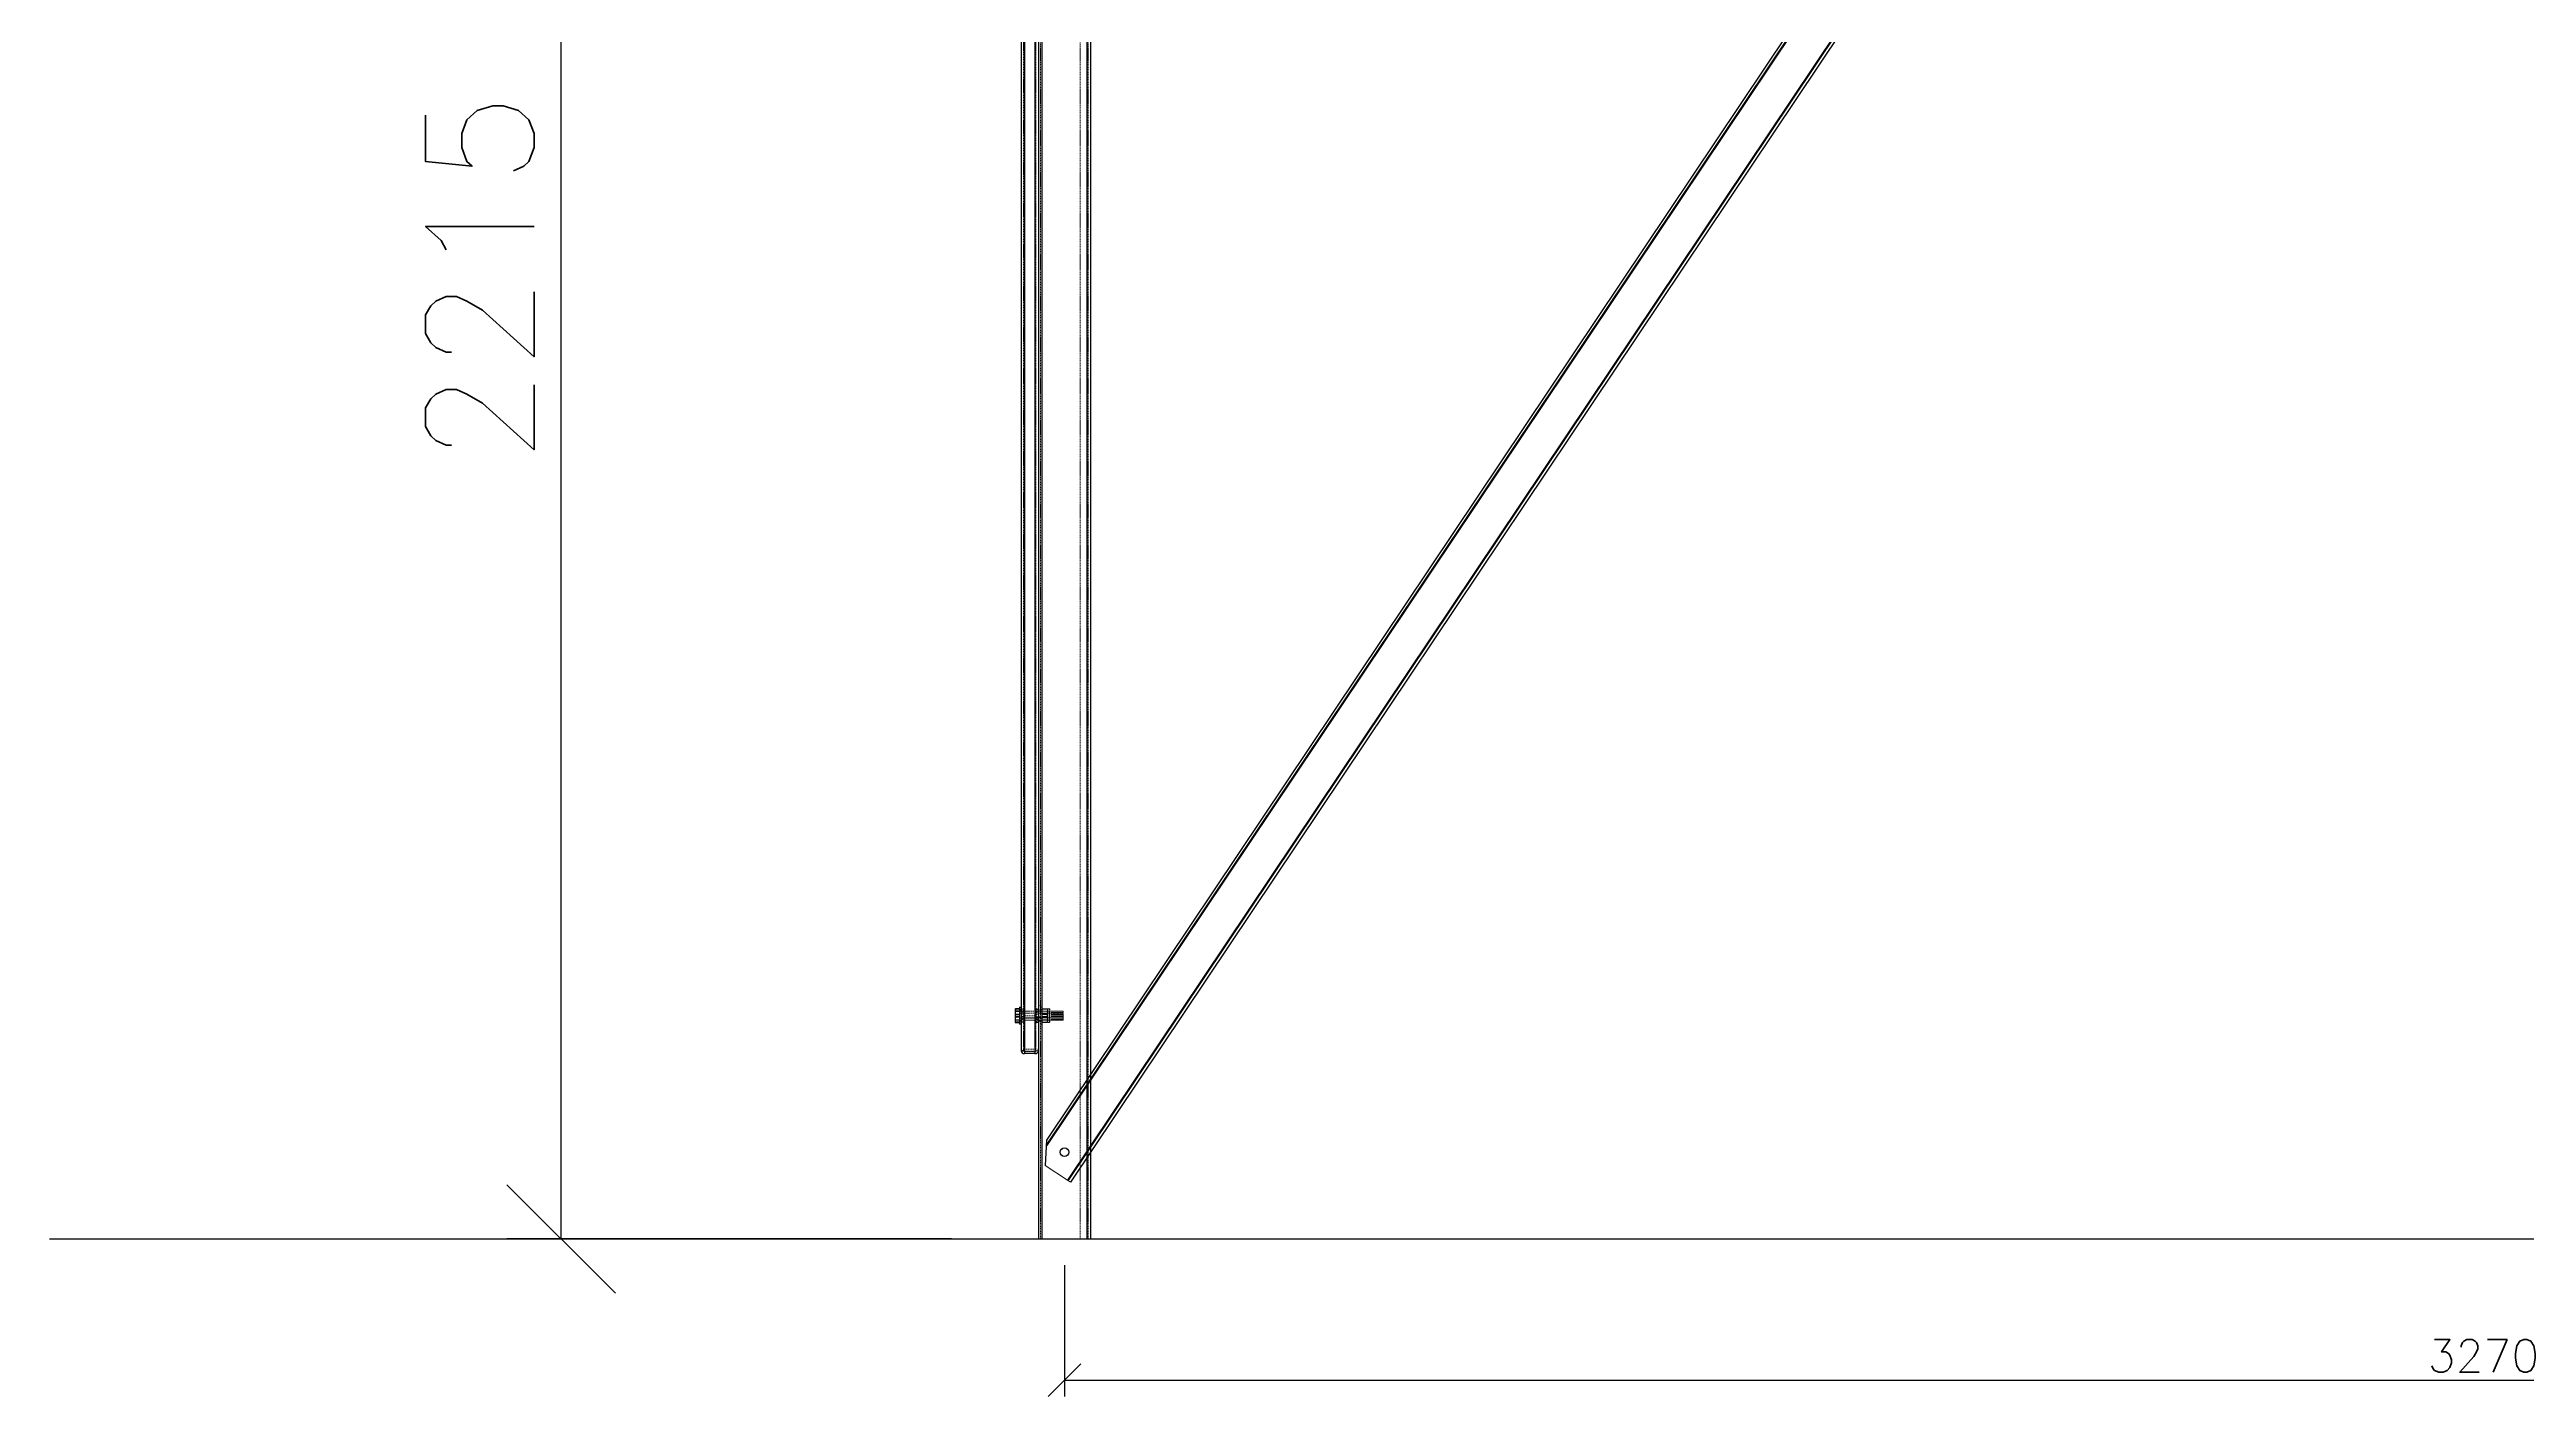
# Model space of a CAD drawing. Header units: millimetres. Extents: x -116399 to 112199, y -90759 to -31335.
# Drawn here: x -33842 to -30989, y -48711 to -47159 of the extents above; entities that cross this region are included whole.
import ezdxf

# ---------------------------------------------------------------- set-up
doc = ezdxf.new("R2010")
doc.units = ezdxf.units.MM
doc.linetypes.add('HIDDEN', pattern=[1.905, 1.27, -0.635])
doc.styles.add('Annotative', font='simplex.shx', dxfattribs={"height": 2.5})
doc.dimstyles.new('Annotative', dxfattribs={"dimscale": 0, "dimtxt": 2.5, "dimasz": 2.5, "dimexe": 1.25, "dimexo": 2, "dimtad": 1, "dimtxsty": 'Annotative', "dimblk": 'OBLIQUE', "dimcen": 2.5, "dimazin": 3, "dimtfac": 1, "dimtmove": 0, "dimatfit": 3, "dimfxl": 1})

# ---------------------------------------------------------------- blocks, each defined once
blk = doc.blocks.new('_Oblique')
at = {"color": 0, "linetype": 'ByBlock', "lineweight": -2}
blk.add_line((-0.5, -0.5), (0.5, 0.5), dxfattribs=at)
blk = doc.blocks.new('*D259')
at = {"color": 8, "lineweight": -2}
for p, q in [((-32803.1, -46314.6), (-33315.5, -46314.6)), ((-33253, -48529.6), (-33253, -46314.6)), ((-32803.1, -48529.6), (-33315.5, -48529.6))]:
    blk.add_line(p, q, dxfattribs=at)
at = {"layer": 'Defpoints', "color": 0}
for p in [(-33253, -46314.6), (-32703.1, -46314.6), (-32703.1, -48529.6)]:
    blk.add_point(p, dxfattribs=at)
at = {"color": 8, "lineweight": -2, "xscale": 125, "yscale": 125, "zscale": 125}
for p, rotation in [((-33253, -46314.6), 90), ((-33253, -48529.6), 270)]:
    blk.add_blockref('_Oblique', p, dxfattribs=dict(at, rotation=rotation))
at = {"insert": (-33346.7, -47422.1), "char_height": 125, "attachment_point": 5, "rotation": 90, "style": 'Annotative'}
blk.add_mtext('2215', dxfattribs=at)
blk = doc.blocks.new('*D281')
at = {"color": 8, "lineweight": -2}
for p, q in [((-32673.1, -48559.6), (-32673.1, -48711)), ((-29403.1, -48559.6), (-29403.1, -48711)), ((-32673.1, -48692.3), (-29403.1, -48692.3))]:
    blk.add_line(p, q, dxfattribs=at)
at = {"layer": 'Defpoints', "color": 0}
for p in [(-32673.1, -48529.6), (-29403.1, -48529.6), (-29403.1, -48692.3)]:
    blk.add_point(p, dxfattribs=at)
at = {"color": 8, "lineweight": -2, "xscale": 37.5, "yscale": 37.5, "zscale": 37.5, "rotation": 180}
blk.add_blockref('_Oblique', (-32673.1, -48692.3), dxfattribs=at)
at = {"color": 8, "lineweight": -2, "xscale": 37.5, "yscale": 37.5, "zscale": 37.5}
blk.add_blockref('_Oblique', (-29403.1, -48692.3), dxfattribs=at)
at = {"insert": (-31038.1, -48664.2), "char_height": 37.5, "attachment_point": 5, "style": 'Annotative'}
blk.add_mtext('3270', dxfattribs=at)
blk = doc.blocks.new('A$Cc9c01827')
at = {"lineweight": 25}
for p, q in [((-41.1, 21.4), (-1168.9, -1662.5)), ((-44.6, 23.2), (-1168.5, -1654.8)), ((-3.6, 1.9), (-1144.1, -1701)), ((0, 0), (-1140.8, -1703.2)), ((-1168.5, -1654.8), (-1169.8, -1683.8))]:
    blk.add_line(p, q, dxfattribs=at)
at = {"lineweight": 18}
for p, q in [((-41.1, 21.4), (-1168.9, -1662.5)), ((-41.1, 21.4), (-1168.9, -1662.5)), ((-41.1, 21.4), (-1168.9, -1662.5)), ((-42, 21.8), (-1168.8, -1660.6)), ((-3.6, 1.9), (-1144.1, -1701)), ((-3.6, 1.9), (-1144.1, -1701)), ((-3.6, 1.9), (-1144.1, -1701)), ((-2.7, 1.4), (-1143.3, -1701.6)), ((-1118.7, -1663.1), (-1144.1, -1701)), ((-1144.1, -1701), (-1169.8, -1683.8)), ((-1140.8, -1703.2), (-1144.1, -1701))]:
    blk.add_line(p, q, dxfattribs=at)
for p, q in [((0, 0), (-44.6, 23.2)), ((-40.2, -6.2), (-37.4, -2)), ((-31.9, -11.7), (-29.1, -7.6))]:
    blk.add_line(p, q)
blk.add_circle((-33.2, -4.7), 5)
at = {"linetype": 'Continuous', "lineweight": 25}
for centre in [(-1147.7, -1668.6), (-1147.6, -1668.5)]:
    blk.add_circle(centre, 5, dxfattribs=at)
at = {"lineweight": 25}
blk.add_circle((-1147.7, -1668.6), 5, dxfattribs=at)
for centre, start, end in [((-33.3, -4.8), 326.1865, 146.1865), ((-36.1, -8.9), 146.1865, 326.1865)]:
    blk.add_arc(centre, 5, start, end)

msp = doc.modelspace()

# ---------------------------------------------------------------- linework, layer by layer
at = {"color": 7, "linetype": 'HIDDEN', "lineweight": 18}
for p, q in [((-32700.605, -46314.576), (-32700.605, -48529.576)), ((-32699.105, -46314.576), (-32699.105, -48529.576)), ((-32699.105, -46314.576), (-32699.105, -48529.576)), ((-32699.105, -46314.576), (-32699.105, -48529.576)), ((-32655.105, -46314.576), (-32655.105, -48529.576)), ((-32647.105, -46314.576), (-32647.105, -48529.576)), ((-32647.105, -46314.576), (-32647.105, -48529.576)), ((-32647.105, -46314.576), (-32647.105, -48529.576)), ((-32647.105, -46314.576), (-32647.105, -48529.576)), ((-32647.105, -46314.576), (-32647.105, -48529.576)), ((-32647.105, -46314.576), (-32647.105, -48529.576)), ((-32647.105, -46314.576), (-32647.105, -48529.576)), ((-32645.605, -46314.576), (-32645.605, -48529.576)), ((-32719.105, -46423.646), (-32719.105, -48275.15)), ((-32719.105, -46423.661), (-32719.105, -48272.463)), ((-32719.105, -46426.109), (-32719.105, -48274.912)), ((-32707.105, -46423.646), (-32707.105, -48275.15)), ((-32707.105, -46423.661), (-32707.105, -48272.463)), ((-32707.105, -46426.109), (-32707.105, -48274.912)), ((-32720.105, -46461.164), (-32720.105, -48312.668)), ((-32719.105, -46461.98), (-32719.105, -48313.484)), ((-32719.105, -46461.98), (-32719.105, -48277.597)), ((-32719.105, -46462.023), (-32719.105, -48310.825)), ((-32719.105, -46464.471), (-32719.105, -48313.274)), ((-32707.105, -46461.98), (-32707.105, -48313.484)), ((-32707.105, -46461.98), (-32707.105, -48277.597)), ((-32707.105, -46462.023), (-32707.105, -48310.825)), ((-32707.105, -46464.471), (-32707.105, -48313.274)), ((-32706.105, -46461.164), (-32706.105, -48312.668)), ((-32729.505, -48264.418), (-32730.005, -48264.415)), ((-32730.005, -48267.093), (-32729.505, -48264.605)), ((-32729.505, -48267.058), (-32730.005, -48267.055)), ((-32730.005, -48269.733), (-32729.505, -48267.245)), ((-32730.005, -48268.234), (-32729.505, -48270.72)), ((-32729.505, -48270.735), (-32730.005, -48268.247)), ((-32729.505, -48273.375), (-32730.005, -48270.886)), ((-32729.505, -48271.093), (-32730.005, -48273.582)), ((-32730.005, -48273.594), (-32729.505, -48271.109)), ((-32730.005, -48276.234), (-32729.505, -48273.749)), ((-32730.005, -48274.735), (-32729.505, -48277.223)), ((-32729.505, -48277.231), (-32730.005, -48274.746)), ((-32729.505, -48279.871), (-32730.005, -48277.386)), ((-32729.505, -48277.411), (-32730.005, -48277.414)), ((-32730.005, -48277.415), (-32729.505, -48277.418)), ((-32729.505, -48264.418), (-32724.705, -48264.418)), ((-32724.705, -48264.605), (-32729.505, -48264.605)), ((-32729.505, -48267.058), (-32724.705, -48267.058)), ((-32724.705, -48267.245), (-32729.505, -48267.245)), ((-32729.505, -48271.093), (-32729.505, -48270.72)), ((-32724.705, -48270.72), (-32729.505, -48270.72)), ((-32729.505, -48270.735), (-32724.705, -48270.735)), ((-32729.505, -48271.093), (-32724.705, -48271.093)), ((-32724.705, -48271.109), (-32729.505, -48271.109)), ((-32729.505, -48273.375), (-32724.705, -48273.375)), ((-32724.705, -48273.749), (-32729.505, -48273.749)), ((-32724.705, -48277.223), (-32729.505, -48277.223)), ((-32729.505, -48277.411), (-32729.505, -48277.223)), ((-32729.505, -48277.231), (-32724.705, -48277.231)), ((-32729.505, -48277.411), (-32724.705, -48277.411)), ((-32724.705, -48277.418), (-32729.505, -48277.418)), ((-32729.505, -48279.871), (-32724.705, -48279.871)), ((-32724.705, -48266.714), (-32723.105, -48266.714)), ((-32724.705, -48266.914), (-32687.905, -48266.914)), ((-32724.705, -48269.354), (-32723.105, -48269.354)), ((-32724.705, -48269.554), (-32687.905, -48269.554)), ((-32687.905, -48274.914), (-32724.705, -48274.914)), ((-32723.105, -48275.114), (-32724.705, -48275.114)), ((-32687.905, -48277.554), (-32724.705, -48277.554)), ((-32723.105, -48277.754), (-32724.705, -48277.754)), ((-32723.105, -48279.414), (-32724.705, -48279.414)), ((-32723.105, -48264.47), (-32720.105, -48264.47)), ((-32720.105, -48265.389), (-32723.105, -48265.389)), ((-32723.105, -48267.107), (-32720.105, -48267.107)), ((-32723.105, -48268.029), (-32720.105, -48268.029)), ((-32723.105, -48268.278), (-32720.105, -48268.278)), ((-32723.105, -48270.922), (-32720.105, -48270.922)), ((-32723.105, -48273.551), (-32720.105, -48273.551)), ((-32720.105, -48276.185), (-32723.105, -48276.185)), ((-32723.105, -48276.44), (-32720.105, -48276.44)), ((-32720.105, -48277.359), (-32723.105, -48277.359)), ((-32723.105, -48279.078), (-32720.105, -48279.078)), ((-32720.105, -48280), (-32723.105, -48280)), ((-32707.105, -48272.463), (-32719.105, -48272.463)), ((-32707.105, -48274.912), (-32719.105, -48274.912)), ((-32719.105, -48275.15), (-32707.105, -48275.15)), ((-32719.105, -48277.597), (-32707.105, -48277.597)), ((-32706.105, -48264.47), (-32703.105, -48264.47)), ((-32703.105, -48265.389), (-32706.105, -48265.389)), ((-32706.105, -48267.107), (-32703.105, -48267.107)), ((-32706.105, -48268.029), (-32703.105, -48268.029)), ((-32706.105, -48268.278), (-32703.105, -48268.278)), ((-32706.105, -48270.922), (-32703.105, -48270.922)), ((-32706.105, -48273.551), (-32703.105, -48273.551)), ((-32703.105, -48276.185), (-32706.105, -48276.185)), ((-32706.105, -48276.44), (-32703.105, -48276.44)), ((-32703.105, -48277.359), (-32706.105, -48277.359)), ((-32706.105, -48279.078), (-32703.105, -48279.078)), ((-32703.105, -48280), (-32706.105, -48280)), ((-32703.105, -48260.576), (-32700.605, -48260.576)), ((-32703.105, -48265.576), (-32700.605, -48265.576)), ((-32703.105, -48265.576), (-32700.605, -48265.576)), ((-32700.605, -48273.576), (-32703.105, -48273.576)), ((-32703.105, -48273.576), (-32700.605, -48273.576)), ((-32700.605, -48278.576), (-32703.105, -48278.576)), ((-32700.605, -48262.414), (-32699.005, -48262.414)), ((-32700.605, -48265.054), (-32699.005, -48265.054)), ((-32700.605, -48266.714), (-32699.005, -48266.714)), ((-32700.605, -48269.354), (-32699.005, -48269.354)), ((-32699.005, -48275.114), (-32700.605, -48275.114)), ((-32699.005, -48277.754), (-32700.605, -48277.754)), ((-32699.005, -48279.414), (-32700.605, -48279.414)), ((-32699.005, -48282.054), (-32700.605, -48282.054)), ((-32699.005, -48262.414), (-32699.005, -48265.054)), ((-32699.005, -48264.425), (-32698.999, -48264.414)), ((-32699.005, -48265.054), (-32699.005, -48282.054)), ((-32699.005, -48266.914), (-32690.105, -48266.914)), ((-32699.005, -48267.065), (-32698.999, -48267.054)), ((-32699.005, -48269.554), (-32690.105, -48269.554)), ((-32690.105, -48274.914), (-32699.005, -48274.914)), ((-32698.999, -48277.414), (-32699.005, -48277.403)), ((-32690.105, -48277.554), (-32699.005, -48277.554)), ((-32698.999, -48280.054), (-32699.005, -48280.043)), ((-32698.486, -48264.617), (-32698.486, -48264.411)), ((-32693.025, -48264.411), (-32698.486, -48264.411)), ((-32698.486, -48264.418), (-32698.486, -48264.625)), ((-32698.486, -48264.418), (-32693.025, -48264.418)), ((-32698.486, -48264.617), (-32693.025, -48264.617)), ((-32693.025, -48264.625), (-32698.486, -48264.625)), ((-32698.486, -48267.256), (-32698.486, -48267.05)), ((-32693.025, -48267.05), (-32698.486, -48267.05)), ((-32698.486, -48267.058), (-32698.486, -48267.265)), ((-32698.486, -48267.058), (-32693.025, -48267.058)), ((-32698.486, -48267.256), (-32693.025, -48267.256)), ((-32693.025, -48267.265), (-32698.486, -48267.265)), ((-32698.486, -48271.113), (-32698.486, -48270.7)), ((-32693.025, -48270.7), (-32698.486, -48270.7)), ((-32698.486, -48270.715), (-32693.025, -48270.715)), ((-32698.486, -48271.113), (-32693.025, -48271.113)), ((-32693.025, -48271.129), (-32698.486, -48271.129)), ((-32698.486, -48273.753), (-32698.486, -48273.339)), ((-32693.025, -48273.339), (-32698.486, -48273.339)), ((-32698.486, -48273.355), (-32693.025, -48273.355)), ((-32698.486, -48273.753), (-32693.025, -48273.753)), ((-32693.025, -48273.768), (-32698.486, -48273.768)), ((-32698.486, -48277.411), (-32698.486, -48277.204)), ((-32693.025, -48277.204), (-32698.486, -48277.204)), ((-32698.486, -48277.212), (-32698.486, -48277.418)), ((-32698.486, -48277.212), (-32693.025, -48277.212)), ((-32698.486, -48277.411), (-32693.025, -48277.411)), ((-32693.025, -48277.418), (-32698.486, -48277.418)), ((-32698.486, -48280.05), (-32698.486, -48279.843)), ((-32693.025, -48279.843), (-32698.486, -48279.843)), ((-32698.486, -48279.851), (-32698.486, -48280.058)), ((-32698.486, -48279.851), (-32693.025, -48279.851)), ((-32698.486, -48280.05), (-32693.025, -48280.05)), ((-32693.025, -48280.058), (-32698.486, -48280.058)), ((-32693.025, -48264.617), (-32693.025, -48264.411)), ((-32693.025, -48267.256), (-32693.025, -48267.05)), ((-32693.025, -48271.113), (-32693.025, -48270.7)), ((-32693.025, -48273.753), (-32693.025, -48273.339)), ((-32693.025, -48277.411), (-32693.025, -48277.204)), ((-32693.025, -48277.418), (-32692.872, -48277.417)), ((-32693.025, -48280.05), (-32693.025, -48279.843)), ((-32693.025, -48280.058), (-32692.872, -48280.056)), ((-32692.512, -48264.414), (-32692.505, -48264.425)), ((-32692.512, -48267.054), (-32692.505, -48267.065)), ((-32692.505, -48277.403), (-32692.512, -48277.414)), ((-32692.505, -48280.043), (-32692.512, -48280.054)), ((-32692.505, -48267.065), (-32692.505, -48264.425)), ((-32692.505, -48264.425), (-32690.505, -48264.425)), ((-32692.505, -48280.043), (-32692.505, -48267.065)), ((-32692.505, -48267.065), (-32690.505, -48267.065)), ((-32690.505, -48277.403), (-32692.505, -48277.403)), ((-32690.505, -48280.043), (-32692.505, -48280.043)), ((-32690.505, -48277.403), (-32690.505, -48264.425)), ((-32690.505, -48280.043), (-32690.505, -48267.065)), ((-32690.105, -48266.914), (-32690.005, -48266.814)), ((-32690.105, -48269.554), (-32690.105, -48266.914)), ((-32690.105, -48269.554), (-32690.005, -48269.454)), ((-32690.105, -48277.554), (-32690.105, -48269.554)), ((-32690.005, -48275.014), (-32690.105, -48274.914)), ((-32690.005, -48277.654), (-32690.105, -48277.554)), ((-32690.005, -48267.565), (-32690.005, -48264.925)), ((-32690.005, -48279.543), (-32690.005, -48267.565)), ((-32687.905, -48269.554), (-32687.905, -48266.914)), ((-32687.905, -48267.114), (-32687.705, -48267.114)), ((-32687.905, -48277.554), (-32687.905, -48269.554)), ((-32687.905, -48269.754), (-32687.705, -48269.754)), ((-32687.705, -48274.714), (-32687.905, -48274.714)), ((-32687.705, -48277.354), (-32687.905, -48277.354)), ((-32687.705, -48269.554), (-32687.705, -48266.914)), ((-32687.705, -48266.914), (-32686.905, -48266.914)), ((-32687.705, -48277.554), (-32687.705, -48269.554)), ((-32687.705, -48269.554), (-32686.905, -48269.554)), ((-32686.905, -48274.914), (-32687.705, -48274.914)), ((-32686.905, -48277.554), (-32687.705, -48277.554)), ((-32686.905, -48269.554), (-32686.905, -48266.914)), ((-32686.905, -48267.114), (-32686.705, -48267.114)), ((-32686.905, -48277.554), (-32686.905, -48269.554)), ((-32686.905, -48269.754), (-32686.705, -48269.754)), ((-32686.705, -48274.714), (-32686.905, -48274.714)), ((-32686.705, -48277.354), (-32686.905, -48277.354)), ((-32686.705, -48269.554), (-32686.705, -48266.914)), ((-32686.705, -48266.914), (-32685.905, -48266.914)), ((-32686.705, -48277.554), (-32686.705, -48269.554)), ((-32686.705, -48269.554), (-32685.905, -48269.554)), ((-32685.905, -48274.914), (-32686.705, -48274.914)), ((-32685.905, -48277.554), (-32686.705, -48277.554)), ((-32685.905, -48269.554), (-32685.905, -48266.914)), ((-32685.905, -48267.114), (-32685.705, -48267.114)), ((-32685.905, -48277.554), (-32685.905, -48269.554)), ((-32685.905, -48269.754), (-32685.705, -48269.754)), ((-32685.705, -48274.714), (-32685.905, -48274.714)), ((-32685.705, -48277.354), (-32685.905, -48277.354)), ((-32685.705, -48269.554), (-32685.705, -48266.914)), ((-32685.705, -48266.914), (-32684.905, -48266.914)), ((-32685.705, -48277.554), (-32685.705, -48269.554)), ((-32685.705, -48269.554), (-32684.905, -48269.554)), ((-32684.905, -48274.914), (-32685.705, -48274.914)), ((-32684.905, -48277.554), (-32685.705, -48277.554)), ((-32684.905, -48269.554), (-32684.905, -48266.914)), ((-32684.905, -48267.114), (-32684.705, -48267.114)), ((-32684.905, -48277.554), (-32684.905, -48269.554)), ((-32684.905, -48269.754), (-32684.705, -48269.754)), ((-32684.705, -48274.714), (-32684.905, -48274.714)), ((-32684.705, -48277.354), (-32684.905, -48277.354)), ((-32684.705, -48269.554), (-32684.705, -48266.914)), ((-32684.705, -48266.914), (-32683.905, -48266.914)), ((-32684.705, -48277.554), (-32684.705, -48269.554)), ((-32684.705, -48269.554), (-32683.905, -48269.554)), ((-32683.905, -48274.914), (-32684.705, -48274.914)), ((-32683.905, -48277.554), (-32684.705, -48277.554)), ((-32683.905, -48269.554), (-32683.905, -48266.914)), ((-32683.905, -48267.114), (-32683.705, -48267.114)), ((-32683.905, -48277.554), (-32683.905, -48269.554)), ((-32683.905, -48269.754), (-32683.705, -48269.754)), ((-32683.705, -48274.714), (-32683.905, -48274.714)), ((-32683.705, -48277.354), (-32683.905, -48277.354)), ((-32683.705, -48269.554), (-32683.705, -48266.914)), ((-32683.705, -48266.914), (-32682.905, -48266.914)), ((-32683.705, -48277.554), (-32683.705, -48269.554)), ((-32683.705, -48269.554), (-32682.905, -48269.554)), ((-32682.905, -48274.914), (-32683.705, -48274.914)), ((-32682.905, -48277.554), (-32683.705, -48277.554)), ((-32682.905, -48269.554), (-32682.905, -48266.914)), ((-32682.905, -48267.114), (-32682.705, -48267.114)), ((-32682.905, -48277.554), (-32682.905, -48269.554)), ((-32682.905, -48269.754), (-32682.705, -48269.754)), ((-32682.705, -48274.714), (-32682.905, -48274.714)), ((-32682.705, -48277.354), (-32682.905, -48277.354)), ((-32682.705, -48269.554), (-32682.705, -48266.914)), ((-32682.705, -48266.914), (-32681.905, -48266.914)), ((-32682.705, -48277.554), (-32682.705, -48269.554)), ((-32682.705, -48269.554), (-32681.905, -48269.554)), ((-32681.905, -48274.914), (-32682.705, -48274.914)), ((-32681.905, -48277.554), (-32682.705, -48277.554)), ((-32681.905, -48269.554), (-32681.905, -48266.914)), ((-32681.905, -48267.114), (-32681.705, -48267.114)), ((-32681.905, -48277.554), (-32681.905, -48269.554)), ((-32681.905, -48269.754), (-32681.705, -48269.754)), ((-32681.705, -48274.714), (-32681.905, -48274.714)), ((-32681.705, -48277.354), (-32681.905, -48277.354)), ((-32681.705, -48269.554), (-32681.705, -48266.914)), ((-32681.705, -48266.914), (-32680.905, -48266.914)), ((-32681.705, -48277.554), (-32681.705, -48269.554)), ((-32681.705, -48269.554), (-32680.905, -48269.554)), ((-32680.905, -48274.914), (-32681.705, -48274.914)), ((-32680.905, -48277.554), (-32681.705, -48277.554)), ((-32680.905, -48269.554), (-32680.905, -48266.914)), ((-32680.905, -48267.114), (-32680.705, -48267.114)), ((-32680.905, -48277.554), (-32680.905, -48269.554)), ((-32680.905, -48269.754), (-32680.705, -48269.754)), ((-32680.705, -48274.714), (-32680.905, -48274.714)), ((-32680.705, -48277.354), (-32680.905, -48277.354)), ((-32680.705, -48269.554), (-32680.705, -48266.914)), ((-32680.705, -48266.914), (-32679.905, -48266.914)), ((-32680.705, -48277.554), (-32680.705, -48269.554)), ((-32680.705, -48269.554), (-32679.905, -48269.554)), ((-32679.905, -48274.914), (-32680.705, -48274.914)), ((-32679.905, -48277.554), (-32680.705, -48277.554)), ((-32679.905, -48269.554), (-32679.905, -48266.914)), ((-32679.905, -48267.114), (-32679.705, -48267.114)), ((-32679.905, -48277.554), (-32679.905, -48269.554)), ((-32679.905, -48269.754), (-32679.705, -48269.754)), ((-32679.705, -48274.714), (-32679.905, -48274.714)), ((-32679.705, -48277.354), (-32679.905, -48277.354)), ((-32679.705, -48269.554), (-32679.705, -48266.914)), ((-32679.705, -48266.914), (-32678.905, -48266.914)), ((-32679.705, -48277.554), (-32679.705, -48269.554)), ((-32679.705, -48269.554), (-32678.905, -48269.554)), ((-32678.905, -48274.914), (-32679.705, -48274.914)), ((-32678.905, -48277.554), (-32679.705, -48277.554)), ((-32678.905, -48269.554), (-32678.905, -48266.914)), ((-32678.905, -48267.114), (-32678.705, -48267.114)), ((-32678.905, -48277.554), (-32678.905, -48269.554)), ((-32678.905, -48269.754), (-32678.705, -48269.754)), ((-32678.705, -48274.714), (-32678.905, -48274.714)), ((-32678.705, -48277.354), (-32678.905, -48277.354)), ((-32678.705, -48269.554), (-32678.705, -48266.914)), ((-32678.705, -48266.914), (-32677.905, -48266.914)), ((-32678.705, -48277.554), (-32678.705, -48269.554)), ((-32678.705, -48269.554), (-32677.905, -48269.554)), ((-32677.905, -48274.914), (-32678.705, -48274.914)), ((-32677.905, -48277.554), (-32678.705, -48277.554)), ((-32677.905, -48269.554), (-32677.905, -48266.914)), ((-32677.905, -48267.114), (-32677.705, -48267.114)), ((-32677.905, -48277.554), (-32677.905, -48269.554)), ((-32677.905, -48269.754), (-32677.705, -48269.754)), ((-32677.705, -48274.714), (-32677.905, -48274.714)), ((-32677.705, -48277.354), (-32677.905, -48277.354)), ((-32677.705, -48269.554), (-32677.705, -48266.914)), ((-32677.705, -48266.914), (-32676.905, -48266.914)), ((-32677.705, -48277.554), (-32677.705, -48269.554)), ((-32677.705, -48269.554), (-32676.905, -48269.554)), ((-32676.905, -48274.914), (-32677.705, -48274.914)), ((-32676.905, -48277.554), (-32677.705, -48277.554)), ((-32676.905, -48269.554), (-32676.905, -48266.914)), ((-32676.905, -48267.114), (-32676.705, -48267.114)), ((-32676.905, -48277.554), (-32676.905, -48269.554)), ((-32676.905, -48269.754), (-32676.705, -48269.754)), ((-32676.705, -48274.714), (-32676.905, -48274.714)), ((-32676.705, -48277.354), (-32676.905, -48277.354)), ((-32676.705, -48269.554), (-32676.705, -48266.914)), ((-32676.705, -48266.914), (-32675.905, -48266.914)), ((-32676.705, -48277.554), (-32676.705, -48269.554)), ((-32676.705, -48269.554), (-32675.905, -48269.554)), ((-32675.905, -48274.914), (-32676.705, -48274.914)), ((-32675.905, -48277.554), (-32676.705, -48277.554)), ((-32675.905, -48269.554), (-32675.905, -48266.914)), ((-32675.905, -48267.114), (-32675.705, -48267.114)), ((-32675.905, -48277.554), (-32675.905, -48269.554)), ((-32675.905, -48269.754), (-32675.705, -48269.754)), ((-32675.705, -48274.714), (-32675.905, -48274.714)), ((-32675.705, -48277.354), (-32675.905, -48277.354)), ((-32675.705, -48269.554), (-32675.705, -48266.914)), ((-32675.705, -48266.914), (-32674.905, -48266.914)), ((-32675.705, -48277.554), (-32675.705, -48269.554)), ((-32675.705, -48269.554), (-32674.905, -48269.554)), ((-32674.905, -48274.914), (-32675.705, -48274.914)), ((-32674.905, -48277.554), (-32675.705, -48277.554)), ((-32674.905, -48269.554), (-32674.905, -48266.914)), ((-32674.905, -48267.114), (-32674.705, -48267.114)), ((-32674.905, -48277.554), (-32674.905, -48269.554)), ((-32674.905, -48269.754), (-32674.705, -48269.754)), ((-32674.705, -48274.714), (-32674.905, -48274.714)), ((-32674.705, -48277.354), (-32674.905, -48277.354)), ((-32674.705, -48269.754), (-32674.705, -48267.114)), ((-32674.705, -48277.354), (-32674.705, -48269.754)), ((-32719.105, -48310.825), (-32707.105, -48310.825)), ((-32719.105, -48313.274), (-32707.105, -48313.274)), ((-32707.105, -48313.484), (-32719.105, -48313.484))]:
    msp.add_line(p, q, dxfattribs=at)
at = {"color": 7, "linetype": 'Continuous', "lineweight": 25}
for p, q in [((-32699.105, -46314.576), (-32699.105, -48529.576)), ((-32647.105, -46314.576), (-32647.105, -48529.576)), ((-32643.105, -46314.576), (-32643.105, -48529.576)), ((-32723.105, -46461.164), (-32723.105, -48312.668)), ((-32719.105, -46464.426), (-32719.105, -48315.931)), ((-32707.105, -46464.426), (-32707.105, -48315.931)), ((-32703.105, -46471.879), (-32703.105, -48529.576)), ((-32730.005, -48264.414), (-32729.505, -48264.411)), ((-32730.005, -48264.414), (-32730.005, -48267.082)), ((-32729.505, -48264.597), (-32730.005, -48267.082)), ((-32730.005, -48267.053), (-32729.505, -48267.05)), ((-32730.005, -48267.053), (-32730.005, -48269.722)), ((-32729.505, -48267.237), (-32730.005, -48269.722)), ((-32730.005, -48269.722), (-32730.005, -48270.874)), ((-32730.005, -48270.874), (-32729.505, -48273.359)), ((-32730.005, -48270.874), (-32730.005, -48276.221)), ((-32729.505, -48273.733), (-32730.005, -48276.221)), ((-32730.005, -48276.221), (-32730.005, -48277.375)), ((-32730.005, -48277.375), (-32729.505, -48279.863)), ((-32730.005, -48277.375), (-32730.005, -48280.053)), ((-32729.505, -48280.05), (-32730.005, -48280.053)), ((-32730.005, -48280.053), (-32730.005, -48280.055)), ((-32730.005, -48280.055), (-32729.505, -48280.058)), ((-32729.505, -48264.597), (-32729.505, -48264.411)), ((-32724.705, -48264.411), (-32729.505, -48264.411)), ((-32729.505, -48264.597), (-32724.705, -48264.597)), ((-32729.505, -48267.237), (-32729.505, -48267.05)), ((-32724.705, -48267.05), (-32729.505, -48267.05)), ((-32729.505, -48267.237), (-32724.705, -48267.237)), ((-32729.505, -48273.733), (-32729.505, -48273.359)), ((-32724.705, -48273.359), (-32729.505, -48273.359)), ((-32729.505, -48273.733), (-32724.705, -48273.733)), ((-32724.705, -48279.863), (-32729.505, -48279.863)), ((-32729.505, -48280.05), (-32729.505, -48279.863)), ((-32729.505, -48280.05), (-32724.705, -48280.05)), ((-32724.705, -48280.058), (-32729.505, -48280.058)), ((-32724.705, -48262.414), (-32723.105, -48262.414)), ((-32724.705, -48262.414), (-32724.705, -48265.054)), ((-32724.705, -48265.054), (-32723.105, -48265.054)), ((-32724.705, -48265.054), (-32724.705, -48282.054)), ((-32723.105, -48282.054), (-32724.705, -48282.054)), ((-32707.105, -48315.931), (-32719.105, -48315.931))]:
    msp.add_line(p, q, dxfattribs=at)
for p, q in [((-33842.428, -48529.576), (-28189.819, -48529.576)), ((-32703.105, -48529.576), (-32643.105, -48529.576))]:
    msp.add_line(p, q)
at = {"color": 7, "linetype": 'HIDDEN', "lineweight": 18, "flags": 128}
for points in [[(-32698.486, -48264.418), (-32698.999, -48264.414), (-32698.486, -48264.411)], [(-32698.486, -48267.058), (-32698.999, -48267.054), (-32698.486, -48267.05)], [(-32698.486, -48277.411), (-32698.999, -48277.414), (-32698.486, -48277.418)], [(-32698.486, -48280.05), (-32698.999, -48280.054), (-32698.486, -48280.058)], [(-32693.025, -48264.411), (-32692.512, -48264.414), (-32693.025, -48264.418)], [(-32693.025, -48267.05), (-32692.512, -48267.054), (-32693.025, -48267.058)], [(-32692.522, -48277.414), (-32692.512, -48277.414), (-32693.025, -48277.411)], [(-32692.522, -48280.054), (-32692.512, -48280.054), (-32693.025, -48280.05)]]:
    msp.add_lwpolyline(points, dxfattribs=at)
at = {"color": 7, "linetype": 'Continuous', "lineweight": 25}
msp.add_circle((-32673.105, -48429.576), 5, dxfattribs=at)
at = {"color": 7, "linetype": 'HIDDEN', "lineweight": 18}
for centre, radius, start, end in [((-32719.439, -48276.137), 3.689, 84.808458, 173.635094), ((-32719.44, -48278.823), 3.688, 84.792094, 173.6103), ((-32719.189, -48275.831), 0.922, 84.808458, 173.635094), ((-32719.189, -48278.515), 0.922, 84.792094, 173.6103), ((-32706.772, -48276.137), 3.689, 6.364906, 95.191542), ((-32707.022, -48275.831), 0.922, 6.364906, 95.191542), ((-32706.771, -48278.823), 3.688, 6.3897, 95.207906), ((-32707.022, -48278.515), 0.922, 6.3897, 95.207906), ((-32689.637, -48267.658), 9.357, 161.031674, 198.968326), ((-32689.615, -48267.67), 9.379, 161.053989, 198.946011), ((-32689.637, -48270.298), 9.357, 161.031513, 198.968487), ((-32689.615, -48270.31), 9.379, 161.054149, 198.945851), ((-32689.615, -48274.158), 9.379, 161.053989, 198.946011), ((-32689.637, -48274.17), 9.357, 161.031674, 198.968326), ((-32689.615, -48276.798), 9.379, 161.054149, 198.945851), ((-32689.637, -48276.81), 9.357, 161.031513, 198.968487), ((-32701.874, -48267.658), 9.357, 341.031674, 18.968326), ((-32701.874, -48270.298), 9.357, 341.031513, 18.968487), ((-32701.896, -48274.158), 9.379, 341.053989, 18.946011), ((-32701.896, -48276.798), 9.379, 341.054149, 18.945851), ((-32690.505, -48264.925), 0.5, 0, 90), ((-32690.505, -48267.565), 0.5, 0, 90), ((-32690.505, -48276.903), 0.5, 270, 360), ((-32690.505, -48279.543), 0.5, 270, 360), ((-32719.439, -48309.6), 3.689, 186.364906, 275.191542), ((-32719.189, -48309.907), 0.922, 186.364906, 275.191542), ((-32719.189, -48312.566), 0.922, 186.3897, 275.207906), ((-32706.772, -48309.6), 3.689, 264.808458, 353.635094), ((-32707.022, -48309.907), 0.922, 264.808458, 353.635094), ((-32707.022, -48312.566), 0.922, 264.792094, 353.6103)]:
    msp.add_arc(centre, radius, start, end, dxfattribs=at)
at = {"color": 7, "linetype": 'Continuous', "lineweight": 25}
for centre, start, end in [((-32719.44, -48312.258), 186.3897, 275.207906), ((-32706.771, -48312.258), 264.792094, 353.6103)]:
    msp.add_arc(centre, 3.688, start, end, dxfattribs=at)

# ---------------------------------------------------------------- block references
at = {"color": 1}
msp.add_blockref('A$Cc9c01827', (-31525.438, -46761.012), dxfattribs=at)

# ---------------------------------------------------------------- dimensions: what is measured, and where the dimension line sits
dim = msp.add_linear_dim(base=(-33252.974, -46314.576), p1=(-32703.105, -48529.576), p2=(-32703.105, -46314.576), angle=90, dimstyle='Annotative', override={"dimscale": 0, "dimtix": 0, "dimtofl": 1, "dimtmove": 0, "dimatfit": 3})
dim.commit()
dim.dimension.update_dxf_attribs({"geometry": '*D259', "text_midpoint": (-33346.724, -47422.076)})
dim = msp.add_linear_dim(base=(-29403.105, -48692.289), p1=(-32673.105, -48529.576), p2=(-29403.105, -48529.576), dimstyle='Annotative', override={"dimscale": 0, "dimtix": 0, "dimtofl": 1, "dimtmove": 0, "dimatfit": 3})
dim.commit()
dim.dimension.update_dxf_attribs({"geometry": '*D281', "text_midpoint": (-31038.105, -48664.164)})

doc.saveas('drawing.dxf')
